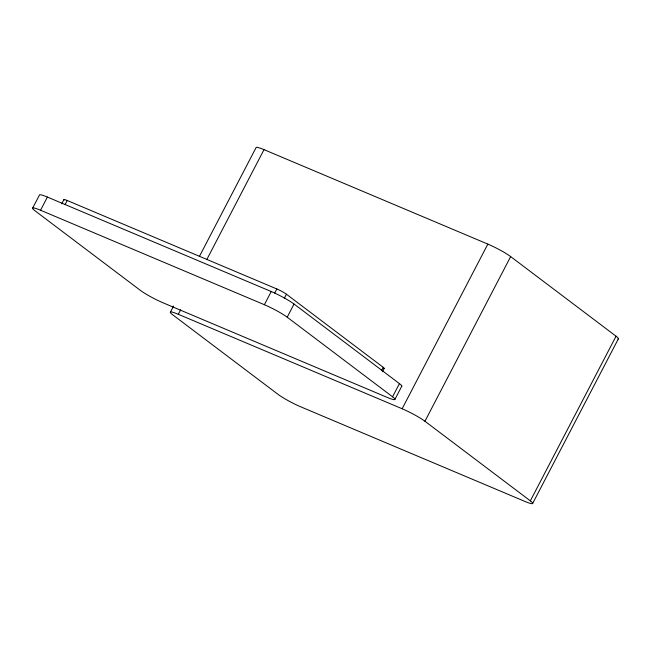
<?xml version="1.0" encoding="UTF-8"?>
<svg xmlns="http://www.w3.org/2000/svg" width="651" height="651" viewBox="0 0 651 651"><rect width="100%" height="100%" fill="white"/><g stroke="black" fill="none" stroke-linecap="round" stroke-linejoin="round"><path stroke-width="0.98" d="M32.55 208.304L39.41 195.129A18.692 2.181 27.5 0 1 47.401 197.066L271.239 291.534A18.692 2.181 27.5 0 1 294.049 304.033L399.437 383.626A18.692 2.181 27.5 0 1 401.366 386.474M399.437 383.626L392.577 396.801A18.692 2.181 27.5 0 1 386.987 397.313L163.149 302.845A18.692 2.181 27.5 0 1 140.339 290.346L34.951 210.745A18.692 2.181 27.5 0 1 40.549 210.24L47.401 197.066M61.731 203.804L63.871 199.686M65.084 204.617L67.232 200.5L276.862 288.971A7.853 0.92 27.5 0 1 286.448 294.228L383.219 367.319A7.853 0.92 27.5 0 1 384.033 368.515M170.31 312.35L173.589 306.051M199.344 256.567L256.022 147.704A18.692 2.181 27.5 0 1 264.013 149.64L487.851 244.109A18.692 2.181 27.5 0 1 510.661 256.6L616.049 336.201A18.692 2.181 27.5 0 1 617.978 339.041M616.049 336.201L530.337 500.855A18.692 2.181 27.5 0 1 524.747 501.36L300.908 406.891A18.692 2.181 27.5 0 1 278.091 394.4L172.71 314.799A18.692 2.181 27.5 0 1 178.301 314.287L180.644 309.795M206.872 259.407L264.013 149.64M40.549 210.24L264.379 304.709L271.239 291.534M274.722 293.088L276.862 288.971M284.3 298.337L286.448 294.228M392.577 396.801L287.197 317.2L294.049 304.033M381.51 370.614L383.219 367.319M382.511 371.64L384.228 368.344M394.978 399.25L401.838 386.076M178.301 314.287L402.139 408.755L487.851 244.109M530.337 500.855L424.948 421.254L510.661 256.6M532.738 503.296L618.45 338.65M402.139 408.755A18.692 2.181 27.5 0 1 424.948 421.254M264.379 304.709A18.692 2.181 27.5 0 1 287.197 317.2M64.148 200.093A7.853 0.92 27.5 0 1 67.232 200.5"/></g></svg>
